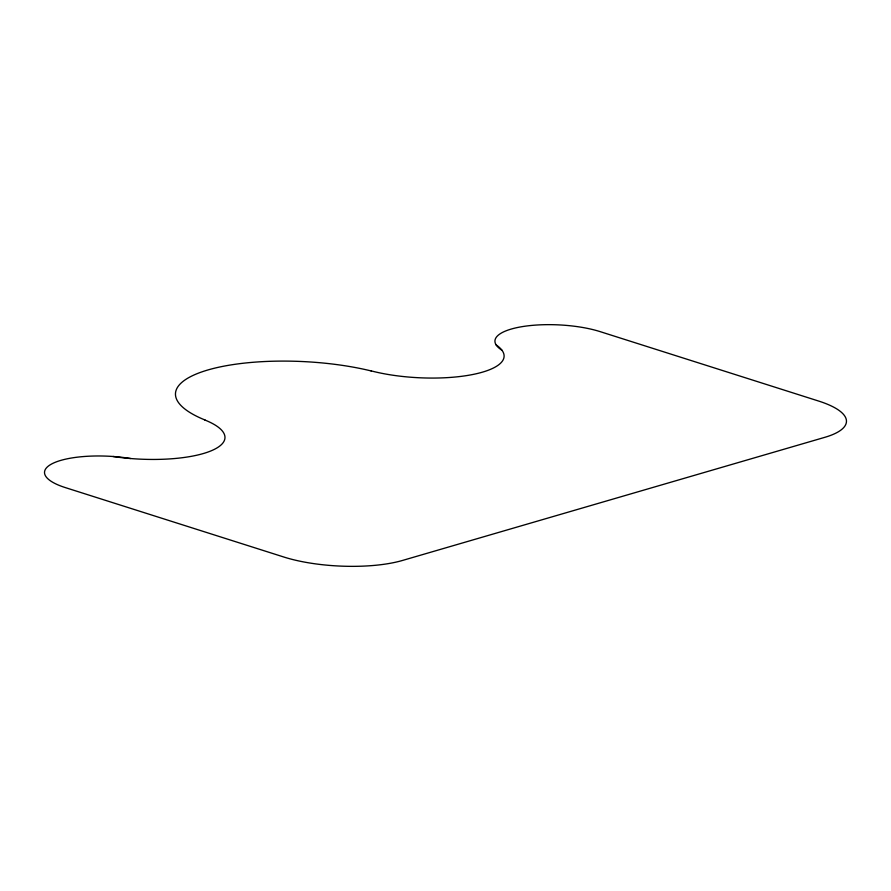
<?xml version="1.0" encoding="UTF-8"?>
<svg xmlns="http://www.w3.org/2000/svg" width="891" height="891" viewBox="0 0 891 891"><rect width="100%" height="100%" fill="white"/><g stroke="black" fill="none" stroke-linecap="round" stroke-linejoin="round"><path stroke-width="1.34" d="M496.064 344.828A84.155 25.449 2.8 0 1 473.778 374.298A84.155 25.449 2.8 0 1 370.879 370.801M205.053 420.017A126.232 38.168 2.8 0 1 207.525 370.077A126.232 38.168 2.8 0 1 371.358 370.99M130.598 458.52A63.116 19.09 2.8 0 0 53.939 462.852A63.116 19.09 2.8 0 0 65.344 487.6L283.828 557.02A84.155 25.449 2.8 0 0 402.554 560.439L824.821 437.325A84.155 25.449 2.8 0 0 818.695 401.073L600.211 331.652A63.116 19.09 2.8 0 0 519.475 327.12A63.116 19.09 2.8 0 0 501.967 350.241M204.852 420.006A84.155 25.449 2.8 0 1 210.243 451.191A84.155 25.449 2.8 0 1 113.046 456.493"/></g></svg>
